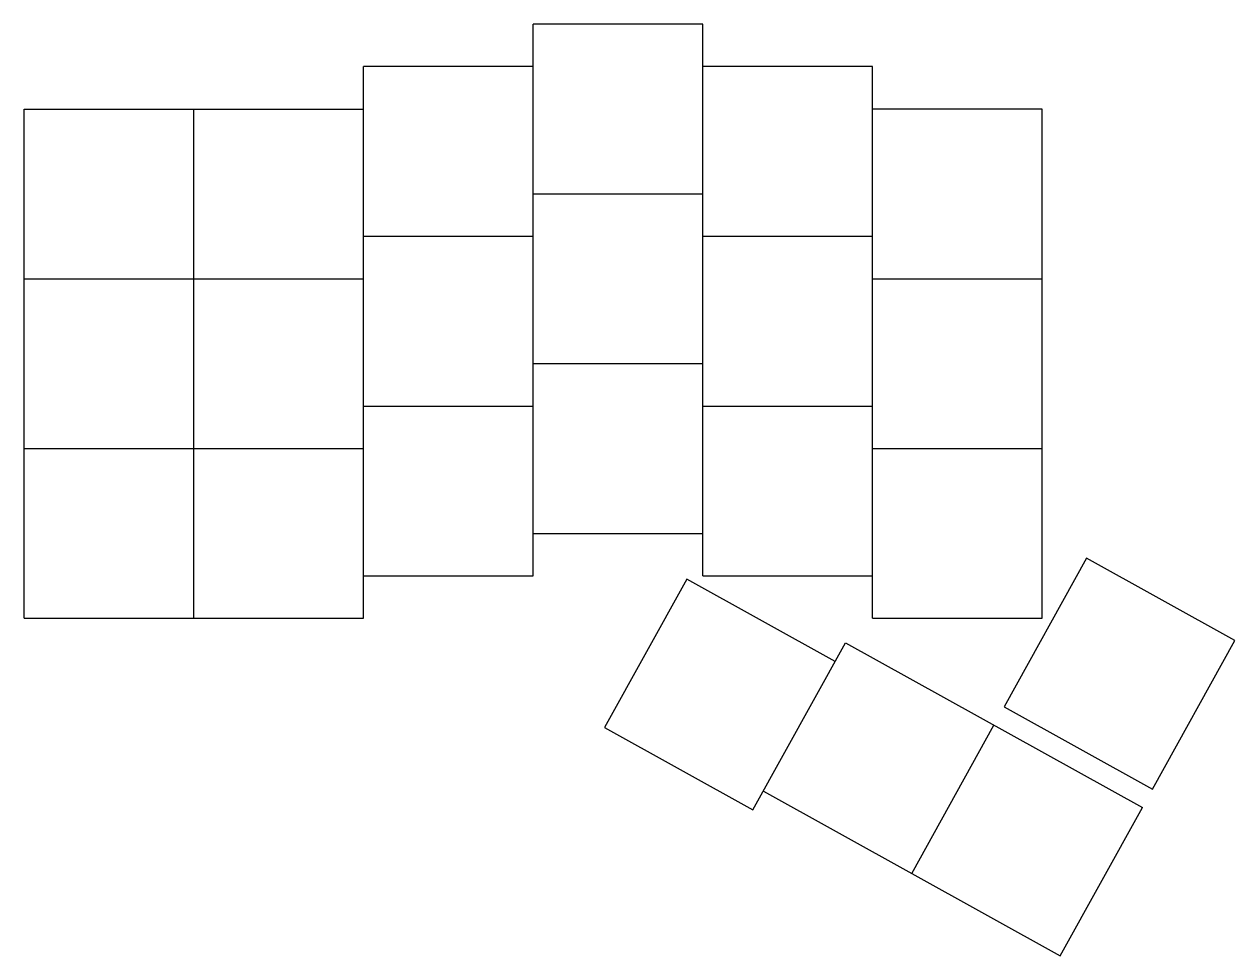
# Model space of a CAD drawing. Header units: millimetres. Extents: x -10 to 126, y -47 to 57.
import ezdxf

# ---------------------------------------------------------------- set-up
doc = ezdxf.new("R2010")
doc.units = ezdxf.units.MM

msp = doc.modelspace()

# ---------------------------------------------------------------- linework, layer by layer
for p, q in [((47.62, -4.76), (47.62, 57.15)), ((66.67, 57.15), (47.62, 57.15)), ((66.67, -4.76), (66.67, 57.15)), ((28.57, -9.53), (28.57, 52.39)), ((47.62, 52.39), (28.57, 52.39)), ((85.72, 52.39), (66.67, 52.39)), ((85.72, -9.53), (85.72, 52.39)), ((-9.53, -9.53), (-9.53, 47.62)), ((-9.53, 47.62), (28.57, 47.62)), ((9.53, -9.53), (9.53, 47.62)), ((104.78, 47.62), (85.72, 47.62)), ((104.78, -9.53), (104.78, 47.62)), ((47.62, 38.1), (66.67, 38.1)), ((28.57, 33.34), (47.62, 33.34)), ((66.67, 33.34), (85.72, 33.34)), ((-9.53, 28.57), (28.57, 28.57)), ((85.72, 28.57), (104.78, 28.57)), ((47.62, 19.05), (66.67, 19.05)), ((28.57, 14.29), (47.62, 14.29)), ((66.67, 14.29), (85.72, 14.29)), ((-9.53, 9.53), (28.57, 9.53)), ((85.72, 9.53), (104.78, 9.53)), ((47.62, 0), (66.67, 0)), ((109.73, -2.8), (100.49, -19.47)), ((126.39, -12.04), (109.73, -2.8)), ((28.57, -4.76), (47.62, -4.76)), ((64.87, -5.15), (55.63, -21.81)), ((81.53, -14.38), (64.87, -5.15)), ((66.67, -4.76), (85.72, -4.76)), ((-9.53, -9.53), (28.57, -9.53)), ((85.72, -9.53), (104.78, -9.53)), ((117.15, -28.7), (126.39, -12.04)), ((72.29, -31.05), (82.69, -12.29)), ((82.69, -12.29), (116.02, -30.76)), ((100.49, -19.47), (117.15, -28.7)), ((90.12, -38.18), (99.35, -21.52)), ((55.63, -21.81), (72.29, -31.05)), ((73.46, -28.95), (106.78, -47.42)), ((106.78, -47.42), (116.02, -30.76))]:
    msp.add_line(p, q)

doc.saveas('drawing.dxf')
